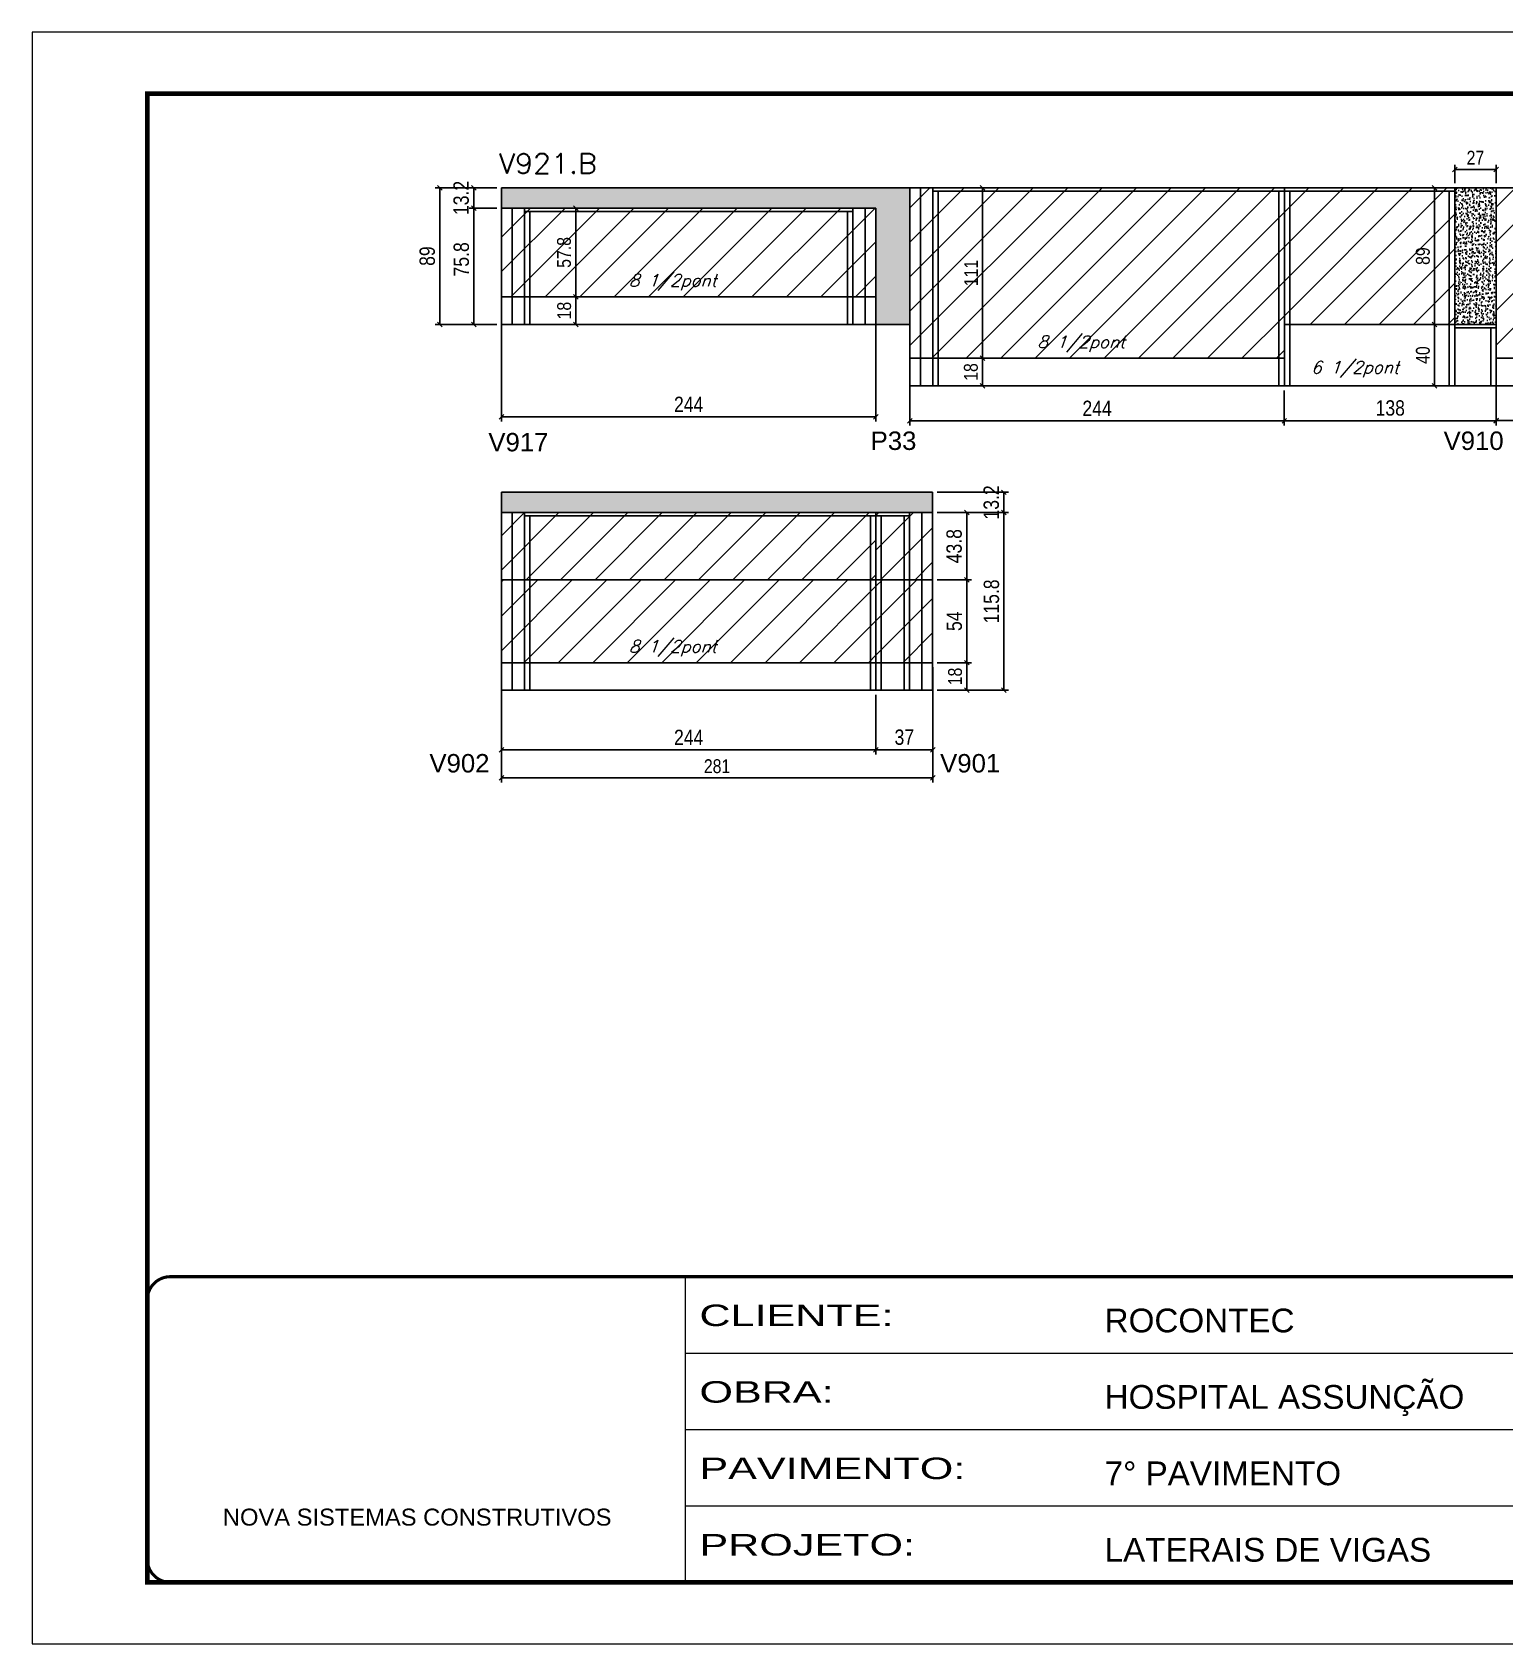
# Model space of a CAD drawing. Extents: x -20960 to -5926, y -2106 to 21915.
# Drawn here: x -10608 to -9649, y 12825 to 13875 of the extents above; entities that cross this region are included whole.
import ezdxf

# ---------------------------------------------------------------- set-up
doc = ezdxf.new("R2010")
doc.units = 0
doc.linetypes.add('CONTINUO', pattern=[0])
doc.linetypes.add('DASHED', pattern=[0.75, 0.5, -0.25])
for name, color, linetype in [('5', 5, 'Continuous'), ('COTA', 241, 'Continuous'), ('Painéis', 200, 'Continuous'), ('Reaproveitamento', 251, 'Continuous'), ('SARR_2.2x7', 40, 'Continuous'), ('SARR_3.5x7', 81, 'Continuous'), ('texto', 7, 'Continuous')]:
    doc.layers.add(name, color=color, linetype=linetype)
for name, color, linetype, lineweight in [('Folhas', 255, 'Continuous', 9), ('SARRAFO DE PRESSAO', 251, 'DASHED', 9), ('Texto Seção', 7, 'Continuous', 15)]:
    doc.layers.add(name, color=color, linetype=linetype, lineweight=lineweight)
doc.styles.add('ARIAL', font='arial.ttf')
doc.styles.add('COTA TECNICA', font='techl___.ttf', dxfattribs={"height": 10})
doc.styles.add('COTA TECNICA-50', font='techl___.ttf', dxfattribs={"height": 9})
doc.styles.add('REGUA-120', font='ROMANS.shx', dxfattribs={"height": 15})
doc.styles.add('Romans', font='romans.shx')
doc.styles.get("Standard").update_dxf_attribs({"font": 'arial.ttf'})
doc.styles.add('Tecnologia', font='')
doc.styles.get('Tecnologia').set_extended_font_data('Forgotten Futurist')
doc.dimstyles.new('COTA PAINEL-50', dxfattribs={"dimtxt": 9, "dimasz": 3, "dimexe": 3, "dimexo": 3, "dimgap": 3, "dimtad": 1, "dimdec": 1, "dimzin": 12, "dimdsep": 46, "dimtxsty": 'COTA TECNICA-50', "dimblk1": 'OBLIQUE', "dimblk2": 'OBLIQUE', "dimsah": 1, "dimcen": 0.9, "dimclrd": 4, "dimclre": 4, "dimclrt": 240, "dimadec": 1, "dimazin": 3, "dimtfac": 1, "dimtdec": 1, "dimtmove": 0, "dimatfit": 3, "dimfxl": 1, "dimtolj": 1, "dimtzin": 12, "dimarcsym": 0})
doc.dimstyles.new('PAINEL', dxfattribs={"dimtxt": 10, "dimasz": 3, "dimexe": 3, "dimexo": 3, "dimgap": 3, "dimtad": 1, "dimdec": 1, "dimzin": 12, "dimdsep": 46, "dimtxsty": 'COTA TECNICA', "dimblk1": 'OBLIQUE', "dimblk2": 'OBLIQUE', "dimsah": 1, "dimcen": 0.9, "dimclrd": 4, "dimclre": 4, "dimclrt": 240, "dimadec": 1, "dimazin": 3, "dimtfac": 1, "dimtdec": 1, "dimtmove": 0, "dimatfit": 3, "dimfxl": 1, "dimtolj": 1, "dimtzin": 12, "dimarcsym": 0})

# ---------------------------------------------------------------- blocks, each defined once
blk = doc.blocks.new('9999999999')
at = {"color": 30, "linetype": 'CONTINUO'}
for p, q in [((98564.6, 34230.2), (98564.6, 34429.4)), ((98564.6, 34379.6), (99584, 34379.6)), ((98564.6, 34329.8), (99488, 34329.8)), ((98564.6, 34280), (99488, 34280))]:
    blk.add_line(p, q, dxfattribs=at)
at = {"color": 30, "linetype": 'CONTINUO', "const_width": 2}
blk.add_lwpolyline([(99584, 34230.2), (99584, 34414.4, 0.414214), (99569, 34429.4), (98229, 34429.4, 0.414214), (98214, 34414.4), (98214, 34245.2, 0.414214), (98229, 34230.2), (99584, 34230.2)], format="xyb", dxfattribs=at)
at = {"layer": 'Folhas'}
blk.add_lwpolyline([(98139, 34190.2), (99624, 34190.2), (99624, 35240.2), (98139, 35240.2)], close=True, dxfattribs=at)
at = {"layer": 'Folhas', "color": 30, "const_width": 3}
blk.add_lwpolyline([(98214, 34230.2), (99584, 34230.2), (99584, 35200.2), (98214, 35200.2)], close=True, dxfattribs=at)
at = {"color": 7, "linetype": 'Continuous', "ltscale": 5, "style": 'ARIAL'}
for s, height, p in [('ROCONTEC', 15.48, (98837.7, 34393.1)), ('HOSPITAL ASSUNÇÃO', 15.483, (98837.7, 34343.3)), ('7° PAVIMENTO', 15.483, (98837.7, 34293.5)), ('NOVA SISTEMAS CONSTRUTIVOS', 11.059, (98263.2, 34267.2)), ('LATERAIS DE VIGAS', 15.483, (98837.7, 34243.7))]:
    blk.add_text(s, height=height, dxfattribs=at).set_placement(p)
at = {"layer": 'Folhas', "color": 7, "style": 'Tecnologia', "width": 1.5}
for s, p in [('CLIENTE:', (98573.7, 34397.2)), ('OBRA:', (98573.7, 34347.3)), ('PAVIMENTO:', (98573.7, 34297.5)), ('PROJETO:', (98573.7, 34247.7))]:
    blk.add_text(s, height=14, dxfattribs=at).set_placement(p)
blk = doc.blocks.new('_Oblique')
at = {"color": 0, "linetype": 'ByBlock', "lineweight": -2}
blk.add_line((-0.5, -0.5), (0.5, 0.5), dxfattribs=at)
blk = doc.blocks.new('*D860')
at = {"layer": 'COTA', "color": 4, "lineweight": -2, "ltscale": 25, "transparency": 16777216}
for p, q in [((-10302.8, 13700), (-10302.8, 13621.8)), ((-10058.8, 13700), (-10058.8, 13621.8)), ((-10058.8, 13624.8), (-10302.8, 13624.8))]:
    blk.add_line(p, q, dxfattribs=at)
at = {"layer": 'Defpoints', "color": 0, "ltscale": 25, "transparency": 16777216}
for p in [(-10302.8, 13703), (-10058.8, 13703), (-10302.8, 13624.8)]:
    blk.add_point(p, dxfattribs=at)
at = {"layer": 'COTA', "color": 4, "lineweight": -2, "ltscale": 25, "transparency": 16777216, "xscale": 3, "yscale": 3, "zscale": 3, "rotation": 180}
blk.add_blockref('_Oblique', (-10302.8, 13624.8), dxfattribs=at)
at = {"layer": 'COTA', "color": 4, "lineweight": -2, "ltscale": 25, "transparency": 16777216, "xscale": 3, "yscale": 3, "zscale": 3}
blk.add_blockref('_Oblique', (-10058.8, 13624.8), dxfattribs=at)
at = {"layer": 'COTA', "color": 240, "ltscale": 25, "transparency": 16777216, "insert": (-10180.8, 13632.9), "char_height": 10, "attachment_point": 5, "style": 'COTA TECNICA'}
blk.add_mtext('\\A1;244', dxfattribs=at)
blk = doc.blocks.new('*D865')
at = {"layer": 'COTA', "color": 4, "lineweight": -2, "ltscale": 25, "transparency": 16777216}
for p, q in [((-10305.8, 13774), (-10346, 13774)), ((-10343, 13685), (-10343, 13774)), ((-10305.8, 13685), (-10346, 13685))]:
    blk.add_line(p, q, dxfattribs=at)
at = {"layer": 'Defpoints', "color": 0, "ltscale": 25, "transparency": 16777216}
for p in [(-10343, 13774), (-10302.8, 13774), (-10302.8, 13685)]:
    blk.add_point(p, dxfattribs=at)
at = {"layer": 'COTA', "color": 4, "lineweight": -2, "ltscale": 25, "transparency": 16777216, "xscale": 3, "yscale": 3, "zscale": 3}
for p, rotation in [((-10343, 13774), 90), ((-10343, 13685), 270)]:
    blk.add_blockref('_Oblique', p, dxfattribs=dict(at, rotation=rotation))
at = {"layer": 'COTA', "color": 240, "ltscale": 25, "transparency": 16777216, "insert": (-10351.1, 13729.5), "char_height": 10, "attachment_point": 5, "rotation": 90, "style": 'COTA TECNICA'}
blk.add_mtext('\\A1;89', dxfattribs=at)
blk = doc.blocks.new('*D846')
at = {"layer": 'COTA', "color": 4, "lineweight": -2, "ltscale": 25, "transparency": 16777216}
for p, q in [((-10305.8, 13760.8), (-10323.8, 13760.8)), ((-10320.8, 13685), (-10320.8, 13760.8)), ((-10305.8, 13685), (-10323.8, 13685))]:
    blk.add_line(p, q, dxfattribs=at)
at = {"layer": 'Defpoints', "color": 0, "ltscale": 25, "transparency": 16777216}
for p in [(-10320.8, 13760.8), (-10302.8, 13760.8), (-10302.8, 13685)]:
    blk.add_point(p, dxfattribs=at)
at = {"layer": 'COTA', "color": 4, "lineweight": -2, "ltscale": 25, "transparency": 16777216, "xscale": 3, "yscale": 3, "zscale": 3}
for p, rotation in [((-10320.8, 13760.8), 90), ((-10320.8, 13685), 270)]:
    blk.add_blockref('_Oblique', p, dxfattribs=dict(at, rotation=rotation))
at = {"layer": 'COTA', "color": 240, "ltscale": 25, "transparency": 16777216, "insert": (-10328.9, 13727.4), "char_height": 10, "attachment_point": 5, "rotation": 90, "style": 'COTA TECNICA'}
blk.add_mtext('\\A1;75.8', dxfattribs=at)
blk = doc.blocks.new('*D847')
at = {"layer": 'COTA', "color": 4, "lineweight": -2, "ltscale": 25, "transparency": 16777216}
for p, q in [((-10305.8, 13774), (-10323.8, 13774)), ((-10320.8, 13760.8), (-10320.8, 13774)), ((-10305.8, 13760.8), (-10323.8, 13760.8))]:
    blk.add_line(p, q, dxfattribs=at)
at = {"layer": 'Defpoints', "color": 0, "ltscale": 25, "transparency": 16777216}
for p in [(-10320.8, 13774), (-10302.8, 13774), (-10302.8, 13760.8)]:
    blk.add_point(p, dxfattribs=at)
at = {"layer": 'COTA', "color": 4, "lineweight": -2, "ltscale": 25, "transparency": 16777216, "xscale": 3, "yscale": 3, "zscale": 3}
for p, rotation in [((-10320.8, 13774), 90), ((-10320.8, 13760.8), 270)]:
    blk.add_blockref('_Oblique', p, dxfattribs=dict(at, rotation=rotation))
at = {"layer": 'COTA', "color": 240, "ltscale": 25, "transparency": 16777216, "insert": (-10329, 13767.4), "char_height": 10, "attachment_point": 5, "rotation": 90, "style": 'COTA TECNICA'}
blk.add_mtext('\\A1;13.2', dxfattribs=at)
blk = doc.blocks.new('*D866')
at = {"layer": 'COTA', "color": 4, "lineweight": -2, "ltscale": 25, "transparency": 16777216}
for p, q in [((-10036.7, 13660), (-10036.7, 13619.2)), ((-9792.7, 13642), (-9792.7, 13619.2)), ((-10036.7, 13622.2), (-9792.7, 13622.2))]:
    blk.add_line(p, q, dxfattribs=at)
at = {"layer": 'Defpoints', "color": 0, "ltscale": 25, "transparency": 16777216}
for p in [(-10036.7, 13663), (-9792.7, 13645), (-9792.7, 13622.2)]:
    blk.add_point(p, dxfattribs=at)
at = {"layer": 'COTA', "color": 4, "lineweight": -2, "ltscale": 25, "transparency": 16777216, "xscale": 3, "yscale": 3, "zscale": 3, "rotation": 180}
blk.add_blockref('_Oblique', (-10036.7, 13622.2), dxfattribs=at)
at = {"layer": 'COTA', "color": 4, "lineweight": -2, "ltscale": 25, "transparency": 16777216, "xscale": 3, "yscale": 3, "zscale": 3}
blk.add_blockref('_Oblique', (-9792.7, 13622.2), dxfattribs=at)
at = {"layer": 'COTA', "color": 240, "ltscale": 25, "transparency": 16777216, "insert": (-9914.7, 13630.3), "char_height": 10, "attachment_point": 5, "style": 'COTA TECNICA'}
blk.add_mtext('\\A1;244', dxfattribs=at)
blk = doc.blocks.new('*D867')
at = {"layer": 'COTA', "color": 4, "lineweight": -2, "ltscale": 25, "transparency": 16777216}
for p, q in [((-9792.7, 13642), (-9792.7, 13619.2)), ((-9654.7, 13642), (-9654.7, 13619.2)), ((-9792.7, 13622.2), (-9654.7, 13622.2))]:
    blk.add_line(p, q, dxfattribs=at)
at = {"layer": 'Defpoints', "color": 0, "ltscale": 25, "transparency": 16777216}
for p in [(-9792.7, 13645), (-9654.7, 13645), (-9654.7, 13622.2)]:
    blk.add_point(p, dxfattribs=at)
at = {"layer": 'COTA', "color": 4, "lineweight": -2, "ltscale": 25, "transparency": 16777216, "xscale": 3, "yscale": 3, "zscale": 3, "rotation": 180}
blk.add_blockref('_Oblique', (-9792.7, 13622.2), dxfattribs=at)
at = {"layer": 'COTA', "color": 4, "lineweight": -2, "ltscale": 25, "transparency": 16777216, "xscale": 3, "yscale": 3, "zscale": 3}
blk.add_blockref('_Oblique', (-9654.7, 13622.2), dxfattribs=at)
at = {"layer": 'COTA', "color": 240, "ltscale": 25, "transparency": 16777216, "insert": (-9723.7, 13630.5), "char_height": 10, "attachment_point": 5, "style": 'COTA TECNICA'}
blk.add_mtext('\\A1;138', dxfattribs=at)
blk = doc.blocks.new('*D868')
at = {"layer": 'COTA', "color": 4, "lineweight": -2, "ltscale": 25, "transparency": 16777216}
for p, q in [((-9654.7, 13660), (-9654.7, 13619.3)), ((-9410.7, 13660), (-9410.7, 13619.3)), ((-9654.7, 13622.3), (-9410.7, 13622.3))]:
    blk.add_line(p, q, dxfattribs=at)
at = {"layer": 'Defpoints', "color": 0, "ltscale": 25, "transparency": 16777216}
for p in [(-9654.7, 13663), (-9410.7, 13663), (-9410.7, 13622.3)]:
    blk.add_point(p, dxfattribs=at)
at = {"layer": 'COTA', "color": 4, "lineweight": -2, "ltscale": 25, "transparency": 16777216, "xscale": 3, "yscale": 3, "zscale": 3, "rotation": 180}
blk.add_blockref('_Oblique', (-9654.7, 13622.3), dxfattribs=at)
at = {"layer": 'COTA', "color": 4, "lineweight": -2, "ltscale": 25, "transparency": 16777216, "xscale": 3, "yscale": 3, "zscale": 3}
blk.add_blockref('_Oblique', (-9410.7, 13622.3), dxfattribs=at)
at = {"layer": 'COTA', "color": 240, "ltscale": 25, "transparency": 16777216, "insert": (-9532.7, 13630.3), "char_height": 10, "attachment_point": 5, "style": 'COTA TECNICA'}
blk.add_mtext('\\A1;244', dxfattribs=at)
blk = doc.blocks.new('*D870')
at = {"layer": 'COTA', "color": 4, "lineweight": -2, "ltscale": 25, "transparency": 16777216}
for p, q in [((-10302.8, 13443.6), (-10302.8, 13404.8)), ((-10058.8, 13443.6), (-10058.8, 13404.8)), ((-10302.8, 13407.8), (-10058.8, 13407.8))]:
    blk.add_line(p, q, dxfattribs=at)
at = {"layer": 'Defpoints', "color": 0, "ltscale": 25, "transparency": 16777216}
for p in [(-10302.8, 13446.6), (-10058.8, 13446.6), (-10058.8, 13407.8)]:
    blk.add_point(p, dxfattribs=at)
at = {"layer": 'COTA', "color": 4, "lineweight": -2, "ltscale": 25, "transparency": 16777216, "xscale": 3, "yscale": 3, "zscale": 3, "rotation": 180}
blk.add_blockref('_Oblique', (-10302.8, 13407.8), dxfattribs=at)
at = {"layer": 'COTA', "color": 4, "lineweight": -2, "ltscale": 25, "transparency": 16777216, "xscale": 3, "yscale": 3, "zscale": 3}
blk.add_blockref('_Oblique', (-10058.8, 13407.8), dxfattribs=at)
at = {"layer": 'COTA', "color": 240, "ltscale": 25, "transparency": 16777216, "insert": (-10180.8, 13415.9), "char_height": 10, "attachment_point": 5, "style": 'COTA TECNICA'}
blk.add_mtext('\\A1;244', dxfattribs=at)
blk = doc.blocks.new('*D871')
at = {"layer": 'COTA', "color": 4, "lineweight": -2, "ltscale": 25, "transparency": 16777216}
for p, q in [((-10058.8, 13443.6), (-10058.8, 13404.8)), ((-10021.8, 13443.6), (-10021.8, 13404.8)), ((-10058.8, 13407.8), (-10021.8, 13407.8))]:
    blk.add_line(p, q, dxfattribs=at)
at = {"layer": 'Defpoints', "color": 0, "ltscale": 25, "transparency": 16777216}
for p in [(-10058.8, 13446.6), (-10021.8, 13446.6), (-10021.8, 13407.8)]:
    blk.add_point(p, dxfattribs=at)
at = {"layer": 'COTA', "color": 4, "lineweight": -2, "ltscale": 25, "transparency": 16777216, "xscale": 3, "yscale": 3, "zscale": 3, "rotation": 180}
blk.add_blockref('_Oblique', (-10058.8, 13407.8), dxfattribs=at)
at = {"layer": 'COTA', "color": 4, "lineweight": -2, "ltscale": 25, "transparency": 16777216, "xscale": 3, "yscale": 3, "zscale": 3}
blk.add_blockref('_Oblique', (-10021.8, 13407.8), dxfattribs=at)
at = {"layer": 'COTA', "color": 240, "ltscale": 25, "transparency": 16777216, "insert": (-10040.3, 13416), "char_height": 10, "attachment_point": 5, "style": 'COTA TECNICA'}
blk.add_mtext('\\A1;37', dxfattribs=at)
blk = doc.blocks.new('*D872')
at = {"layer": 'COTA', "color": 4, "lineweight": -2, "ltscale": 25, "transparency": 16777216}
for p, q in [((-10018.8, 13562.4), (-9972.4, 13562.4)), ((-9975.4, 13446.6), (-9975.4, 13562.4)), ((-10018.8, 13446.6), (-9972.4, 13446.6))]:
    blk.add_line(p, q, dxfattribs=at)
at = {"layer": 'Defpoints', "color": 0, "ltscale": 25, "transparency": 16777216}
for p in [(-10021.8, 13562.4), (-9975.4, 13562.4), (-10021.8, 13446.6)]:
    blk.add_point(p, dxfattribs=at)
at = {"layer": 'COTA', "color": 4, "lineweight": -2, "ltscale": 25, "transparency": 16777216, "xscale": 3, "yscale": 3, "zscale": 3}
for p, rotation in [((-9975.4, 13562.4), 90), ((-9975.4, 13446.6), 270)]:
    blk.add_blockref('_Oblique', p, dxfattribs=dict(at, rotation=rotation))
at = {"layer": 'COTA', "color": 240, "ltscale": 25, "transparency": 16777216, "insert": (-9983.5, 13504.5), "char_height": 10, "attachment_point": 5, "rotation": 90, "style": 'COTA TECNICA'}
blk.add_mtext('\\A1;115.8', dxfattribs=at)
blk = doc.blocks.new('*D873')
at = {"layer": 'COTA', "color": 4, "lineweight": -2, "ltscale": 25, "transparency": 16777216}
for p, q in [((-10018.8, 13575.6), (-9972.4, 13575.6)), ((-9975.4, 13562.4), (-9975.4, 13575.6)), ((-10018.8, 13562.4), (-9972.4, 13562.4))]:
    blk.add_line(p, q, dxfattribs=at)
at = {"layer": 'Defpoints', "color": 0, "ltscale": 25, "transparency": 16777216}
for p in [(-10021.8, 13575.6), (-9975.4, 13575.6), (-10021.8, 13562.4)]:
    blk.add_point(p, dxfattribs=at)
at = {"layer": 'COTA', "color": 4, "lineweight": -2, "ltscale": 25, "transparency": 16777216, "xscale": 3, "yscale": 3, "zscale": 3}
for p, rotation in [((-9975.4, 13575.6), 90), ((-9975.4, 13562.4), 270)]:
    blk.add_blockref('_Oblique', p, dxfattribs=dict(at, rotation=rotation))
at = {"layer": 'COTA', "color": 240, "ltscale": 25, "transparency": 16777216, "insert": (-9983.6, 13569), "char_height": 10, "attachment_point": 5, "rotation": 90, "style": 'COTA TECNICA'}
blk.add_mtext('\\A1;13.2', dxfattribs=at)
blk = doc.blocks.new('*D874')
at = {"layer": 'COTA', "color": 4, "lineweight": -2, "ltscale": 25, "transparency": 16777216}
for p, q in [((-10018.8, 13518.6), (-9996.6, 13518.6)), ((-9999.6, 13464.6), (-9999.6, 13518.6)), ((-10018.8, 13464.6), (-9996.6, 13464.6))]:
    blk.add_line(p, q, dxfattribs=at)
at = {"layer": 'Defpoints', "color": 0, "ltscale": 25, "transparency": 16777216}
for p in [(-10021.8, 13518.6), (-9999.6, 13518.6), (-10021.8, 13464.6)]:
    blk.add_point(p, dxfattribs=at)
at = {"layer": 'COTA', "color": 4, "lineweight": -2, "ltscale": 25, "transparency": 16777216, "xscale": 3, "yscale": 3, "zscale": 3}
for p, rotation in [((-9999.6, 13518.6), 90), ((-9999.6, 13464.6), 270)]:
    blk.add_blockref('_Oblique', p, dxfattribs=dict(at, rotation=rotation))
at = {"layer": 'COTA', "color": 240, "ltscale": 25, "transparency": 16777216, "insert": (-10007.7, 13491.6), "char_height": 10, "attachment_point": 5, "rotation": 90, "style": 'COTA TECNICA'}
blk.add_mtext('\\A1;54', dxfattribs=at)
blk = doc.blocks.new('*D875')
at = {"layer": 'COTA', "color": 4, "lineweight": -2, "ltscale": 25, "transparency": 16777216}
for p, q in [((-10018.8, 13562.4), (-9996.6, 13562.4)), ((-9999.6, 13518.6), (-9999.6, 13562.4)), ((-10018.8, 13518.6), (-9996.6, 13518.6))]:
    blk.add_line(p, q, dxfattribs=at)
at = {"layer": 'Defpoints', "color": 0, "ltscale": 25, "transparency": 16777216}
for p in [(-10021.8, 13562.4), (-9999.6, 13562.4), (-10021.8, 13518.6)]:
    blk.add_point(p, dxfattribs=at)
at = {"layer": 'COTA', "color": 4, "lineweight": -2, "ltscale": 25, "transparency": 16777216, "xscale": 3, "yscale": 3, "zscale": 3}
for p, rotation in [((-9999.6, 13562.4), 90), ((-9999.6, 13518.6), 270)]:
    blk.add_blockref('_Oblique', p, dxfattribs=dict(at, rotation=rotation))
at = {"layer": 'COTA', "color": 240, "ltscale": 25, "transparency": 16777216, "insert": (-10007.8, 13540.5), "char_height": 10, "attachment_point": 5, "rotation": 90, "style": 'COTA TECNICA'}
blk.add_mtext('\\A1;43.8', dxfattribs=at)
blk = doc.blocks.new('*D863')
at = {"layer": 'COTA', "color": 4, "lineweight": -2, "transparency": 16777216}
for p, q in [((-10302.8, 13461.6), (-10302.8, 13386.5)), ((-10021.8, 13461.6), (-10021.8, 13386.5)), ((-10021.8, 13389.5), (-10302.8, 13389.5))]:
    blk.add_line(p, q, dxfattribs=at)
at = {"layer": 'Defpoints', "color": 0, "transparency": 16777216}
for p in [(-10302.8, 13464.6), (-10021.8, 13464.6), (-10302.8, 13389.5)]:
    blk.add_point(p, dxfattribs=at)
at = {"layer": 'COTA', "color": 4, "lineweight": -2, "transparency": 16777216, "xscale": 3, "yscale": 3, "zscale": 3, "rotation": 180}
blk.add_blockref('_Oblique', (-10302.8, 13389.5), dxfattribs=at)
at = {"layer": 'COTA', "color": 4, "lineweight": -2, "transparency": 16777216, "xscale": 3, "yscale": 3, "zscale": 3}
blk.add_blockref('_Oblique', (-10021.8, 13389.5), dxfattribs=at)
at = {"layer": 'COTA', "color": 240, "transparency": 16777216, "insert": (-10162.3, 13397.1), "char_height": 9, "attachment_point": 5, "style": 'COTA TECNICA-50'}
blk.add_mtext('\\A1;281', dxfattribs=at)
blk = doc.blocks.new('*D864')
at = {"layer": 'COTA', "color": 4, "lineweight": -2, "transparency": 16777216}
for p, q in [((-10281.3, 13703), (-10251.3, 13703)), ((-10254.3, 13685), (-10254.3, 13703)), ((-10281.3, 13685), (-10251.3, 13685))]:
    blk.add_line(p, q, dxfattribs=at)
at = {"layer": 'Defpoints', "color": 0, "transparency": 16777216}
for p in [(-10284.3, 13703), (-10254.3, 13703), (-10284.3, 13685)]:
    blk.add_point(p, dxfattribs=at)
at = {"layer": 'COTA', "color": 4, "lineweight": -2, "transparency": 16777216, "xscale": 3, "yscale": 3, "zscale": 3}
for p, rotation in [((-10254.3, 13703), 90), ((-10254.3, 13685), 270)]:
    blk.add_blockref('_Oblique', p, dxfattribs=dict(at, rotation=rotation))
at = {"layer": 'COTA', "color": 240, "transparency": 16777216, "insert": (-10261.9, 13694), "char_height": 9, "attachment_point": 5, "rotation": 90, "style": 'COTA TECNICA-50'}
blk.add_mtext('\\A1;18', dxfattribs=at)
blk = doc.blocks.new('*D882')
at = {"layer": 'COTA', "color": 4, "lineweight": -2, "transparency": 16777216}
for p, q in [((-10018.8, 13464.6), (-9996.6, 13464.6)), ((-9999.6, 13446.6), (-9999.6, 13464.6)), ((-10018.8, 13446.6), (-9996.6, 13446.6))]:
    blk.add_line(p, q, dxfattribs=at)
at = {"layer": 'Defpoints', "color": 0, "transparency": 16777216}
for p in [(-10021.8, 13464.6), (-9999.6, 13464.6), (-10021.8, 13446.6)]:
    blk.add_point(p, dxfattribs=at)
at = {"layer": 'COTA', "color": 4, "lineweight": -2, "transparency": 16777216, "xscale": 3, "yscale": 3, "zscale": 3}
for p, rotation in [((-9999.6, 13464.6), 90), ((-9999.6, 13446.6), 270)]:
    blk.add_blockref('_Oblique', p, dxfattribs=dict(at, rotation=rotation))
at = {"layer": 'COTA', "color": 240, "transparency": 16777216, "insert": (-10007.2, 13455.6), "char_height": 9, "attachment_point": 5, "rotation": 90, "style": 'COTA TECNICA-50'}
blk.add_mtext('\\A1;18', dxfattribs=at)
blk = doc.blocks.new('*D883')
at = {"layer": 'COTA', "color": 4, "lineweight": -2, "transparency": 16777216}
for p, q in [((-10266.3, 13760.8), (-10251.3, 13760.8)), ((-10254.3, 13703), (-10254.3, 13760.8)), ((-10263.3, 13703), (-10251.3, 13703))]:
    blk.add_line(p, q, dxfattribs=at)
at = {"layer": 'Defpoints', "color": 0, "transparency": 16777216}
for p in [(-10269.3, 13760.8), (-10254.3, 13760.8), (-10266.3, 13703)]:
    blk.add_point(p, dxfattribs=at)
at = {"layer": 'COTA', "color": 4, "lineweight": -2, "transparency": 16777216, "xscale": 3, "yscale": 3, "zscale": 3}
for p, rotation in [((-10254.3, 13760.8), 90), ((-10254.3, 13703), 270)]:
    blk.add_blockref('_Oblique', p, dxfattribs=dict(at, rotation=rotation))
at = {"layer": 'COTA', "color": 240, "transparency": 16777216, "insert": (-10262, 13731.9), "char_height": 9, "attachment_point": 5, "rotation": 90, "style": 'COTA TECNICA-50'}
blk.add_mtext('\\A1;57.8', dxfattribs=at)
blk = doc.blocks.new('*D884')
at = {"layer": 'COTA', "color": 4, "lineweight": -2, "transparency": 16777216}
blk.add_line((-9989.3, 13645), (-9989.3, 13663), dxfattribs=at)
at = {"layer": 'Defpoints', "color": 0, "transparency": 16777216}
for p in [(-9989.3, 13663), (-9989.3, 13663), (-9989.3, 13645)]:
    blk.add_point(p, dxfattribs=at)
at = {"layer": 'COTA', "color": 4, "lineweight": -2, "transparency": 16777216, "xscale": 3, "yscale": 3, "zscale": 3}
for p, rotation in [((-9989.3, 13663), 90), ((-9989.3, 13645), 270)]:
    blk.add_blockref('_Oblique', p, dxfattribs=dict(at, rotation=rotation))
at = {"layer": 'COTA', "color": 240, "transparency": 16777216, "insert": (-9996.9, 13654), "char_height": 9, "attachment_point": 5, "rotation": 90, "style": 'COTA TECNICA-50'}
blk.add_mtext('\\A1;18', dxfattribs=at)
blk = doc.blocks.new('*D885')
at = {"layer": 'COTA', "color": 4, "lineweight": -2, "transparency": 16777216}
blk.add_line((-9989.3, 13663), (-9989.3, 13774), dxfattribs=at)
at = {"layer": 'Defpoints', "color": 0, "transparency": 16777216}
for p in [(-9989.3, 13774), (-9989.3, 13774), (-9989.3, 13663)]:
    blk.add_point(p, dxfattribs=at)
at = {"layer": 'COTA', "color": 4, "lineweight": -2, "transparency": 16777216, "xscale": 3, "yscale": 3, "zscale": 3}
for p, rotation in [((-9989.3, 13774), 90), ((-9989.3, 13663), 270)]:
    blk.add_blockref('_Oblique', p, dxfattribs=dict(at, rotation=rotation))
at = {"layer": 'COTA', "color": 240, "transparency": 16777216, "insert": (-9996.8, 13718.5), "char_height": 9, "attachment_point": 5, "rotation": 90, "style": 'COTA TECNICA-50'}
blk.add_mtext('\\A1;111', dxfattribs=at)
blk = doc.blocks.new('*D886')
at = {"layer": 'COTA', "color": 4, "lineweight": -2, "transparency": 16777216}
for p, q in [((-9681.7, 13777), (-9681.7, 13789)), ((-9654.7, 13777), (-9654.7, 13789)), ((-9654.7, 13786), (-9681.7, 13786))]:
    blk.add_line(p, q, dxfattribs=at)
at = {"layer": 'Defpoints', "color": 0, "transparency": 16777216}
for p in [(-9681.7, 13786), (-9681.7, 13774), (-9654.7, 13774)]:
    blk.add_point(p, dxfattribs=at)
at = {"layer": 'COTA', "color": 4, "lineweight": -2, "transparency": 16777216, "xscale": 3, "yscale": 3, "zscale": 3, "rotation": 180}
blk.add_blockref('_Oblique', (-9681.7, 13786), dxfattribs=at)
at = {"layer": 'COTA', "color": 4, "lineweight": -2, "transparency": 16777216, "xscale": 3, "yscale": 3, "zscale": 3}
blk.add_blockref('_Oblique', (-9654.7, 13786), dxfattribs=at)
at = {"layer": 'COTA', "color": 240, "transparency": 16777216, "insert": (-9668.2, 13793.6), "char_height": 9, "attachment_point": 5, "style": 'COTA TECNICA-50'}
blk.add_mtext('\\A1;27', dxfattribs=at)
blk = doc.blocks.new('*D887')
at = {"layer": 'COTA', "color": 4, "lineweight": -2, "transparency": 16777216}
for p, q in [((-9684.7, 13774), (-9697.8, 13774)), ((-9694.8, 13774), (-9694.8, 13685)), ((-9684.7, 13685), (-9697.8, 13685))]:
    blk.add_line(p, q, dxfattribs=at)
at = {"layer": 'Defpoints', "color": 0, "transparency": 16777216}
for p in [(-9681.7, 13774), (-9694.8, 13685), (-9681.7, 13685)]:
    blk.add_point(p, dxfattribs=at)
at = {"layer": 'COTA', "color": 4, "lineweight": -2, "transparency": 16777216, "xscale": 3, "yscale": 3, "zscale": 3}
for p, rotation in [((-9694.8, 13774), 90), ((-9694.8, 13685), 270)]:
    blk.add_blockref('_Oblique', p, dxfattribs=dict(at, rotation=rotation))
at = {"layer": 'COTA', "color": 240, "transparency": 16777216, "insert": (-9702.4, 13729.5), "char_height": 9, "attachment_point": 5, "rotation": 90, "style": 'COTA TECNICA-50'}
blk.add_mtext('\\A1;89', dxfattribs=at)
blk = doc.blocks.new('*D888')
at = {"layer": 'COTA', "color": 4, "lineweight": -2, "transparency": 16777216}
blk.add_line((-9694.8, 13685), (-9694.8, 13645), dxfattribs=at)
at = {"layer": 'Defpoints', "color": 0, "transparency": 16777216}
for p in [(-9694.8, 13685), (-9694.8, 13645), (-9694.8, 13645)]:
    blk.add_point(p, dxfattribs=at)
at = {"layer": 'COTA', "color": 4, "lineweight": -2, "transparency": 16777216, "xscale": 3, "yscale": 3, "zscale": 3}
for p, rotation in [((-9694.8, 13685), 90), ((-9694.8, 13645), 270)]:
    blk.add_blockref('_Oblique', p, dxfattribs=dict(at, rotation=rotation))
at = {"layer": 'COTA', "color": 240, "transparency": 16777216, "insert": (-9702.4, 13665), "char_height": 9, "attachment_point": 5, "rotation": 90, "style": 'COTA TECNICA-50'}
blk.add_mtext('\\A1;40', dxfattribs=at)

msp = doc.modelspace()

# ---------------------------------------------------------------- hatches: boundary and pattern name
at = {"layer": 'COTA', "linetype": 'ByBlock'}
h = msp.add_hatch(dxfattribs=at)
h.set_pattern_fill('AR-CONC', color=256, scale=0.03)
h.set_pattern_definition([(50, (-149218.106, -13699.5747), (5.46554007, -0.47817257), [0.5715, -6.2865]), (355, (-149218.106, -13699.5747), (-1.05730264, 5.73170536), [0.4572, -5.02921753]), (100.4514447, (-149217.6506, -13699.6145), (4.40823741, 5.25353256), [0.48570026, -5.34270734]), (46.1842, (-149218.106, -13698.051), (8.13237123, -1.26126984), [0.85725, -9.42975]), (96.6355576, (-149217.428, -13698.156), (7.122124, 7.42278374), [0.7285507, -8.01406824]), (351.184151, (-149218.106, -13698.051), (7.122124, 7.42278374), [0.685799, -7.54379196]), (21, (-149217.344, -13698.4317), (4.54843174, -3.06795595), [0.5715, -6.2865]), (326, (-149217.344, -13698.4317), (1.85406085, 5.52563898), [0.4572, -5.0292]), (71.451445, (-149216.965, -13698.6873), (6.40249258, 2.45768307), [0.48570026, -5.34269813]), (37.5, (-149218.106, -13699.5747), (0.092658098, 2.536651166), [0, -4.96824, 0, -5.1054, 0, -5.04825]), (7.5, (-149218.106, -13699.5747), (2.004589875, 3.005417245), [0, -2.91084, 0, -4.85394, 0, -1.92405]), (327.5, (-149219.8053, -13699.5747), (4.067717855, -0.17186232), [0, -1.905, 0, -5.9436, 0, -7.8867]), (317.5, (-149220.5673, -13699.5747), (4.44387544, 0.76279473), [0, -2.4765, 0, -3.94716, 0, -5.6007])])
h.paths.add_polyline_path([(-10036.68, 13774.03), (-10302.82, 13774.03), (-10302.82, 13760.83), (-10058.84, 13760.83), (-10058.84, 13685.03), (-10036.68, 13685.03)])
h = msp.add_hatch(dxfattribs=at)
h.set_pattern_fill('AR-CONC', color=256, scale=0.03)
h.paths.add_polyline_path([(-9681.7, 13685.03), (-9654.7, 13685.03), (-9654.7, 13774.03), (-9681.7, 13774.03)])
h = msp.add_hatch(dxfattribs=at)
h.set_pattern_fill('AR-CONC', color=256, scale=0.03)
h.set_pattern_definition([(50, (-151683.3987, -18026.8006), (5.46554007, -0.47817257), [0.5715, -6.2865]), (355, (-151683.3987, -18026.8006), (-1.05730264, 5.73170536), [0.4572, -5.02921753]), (100.4514447, (-151682.943, -18026.8405), (4.40823741, 5.25353256), [0.48570026, -5.34270734]), (46.1842, (-151683.399, -18025.2766), (8.13237123, -1.26126984), [0.85725, -9.42975]), (96.6355576, (-151682.721, -18025.382), (7.122124, 7.42278374), [0.7285507, -8.01406824]), (351.184151, (-151683.399, -18025.277), (7.122124, 7.42278374), [0.685799, -7.54379196]), (21, (-151682.6367, -18025.6576), (4.54843174, -3.06795595), [0.5715, -6.2865]), (326, (-151682.6367, -18025.6576), (1.85406085, 5.52563898), [0.4572, -5.0292]), (71.451445, (-151682.2576, -18025.9133), (6.40249258, 2.45768307), [0.48570026, -5.34269813]), (37.5, (-151683.3987, -18026.8006), (0.092658098, 2.536651166), [0, -4.96824, 0, -5.1054, 0, -5.04825]), (7.5, (-151683.3987, -18026.8006), (2.004589875, 3.005417245), [0, -2.91084, 0, -4.85394, 0, -1.92405]), (327.5, (-151685.098, -18026.8006), (4.067717855, -0.17186232), [0, -1.905, 0, -5.9436, 0, -7.8867]), (317.5, (-151685.86, -18026.8006), (4.44387544, 0.76279473), [0, -2.4765, 0, -3.94716, 0, -5.6007])])
h.paths.add_polyline_path([(-10302.82, 13575.59), (-10302.82, 13562.39), (-10021.84, 13562.39), (-10021.84, 13575.59)])
at = {"layer": 'Reaproveitamento', "transparency": 33554684}
h = msp.add_hatch(dxfattribs=at)
h.set_pattern_fill('ANSI31', color=256, scale=5)
h.paths.add_polyline_path([(-9792.68, 13663.03), (-9792.68, 13774.03), (-10036.68, 13774.03), (-10036.68, 13663.03)])
h = msp.add_hatch(dxfattribs=at)
h.set_pattern_fill('ANSI31', color=256, scale=5)
h.paths.add_polyline_path([(-9681.7, 13685.03), (-9681.7, 13774.03), (-9792.68, 13774.03), (-9792.68, 13685.03)])
h = msp.add_hatch(dxfattribs=at)
h.set_pattern_fill('ANSI31', color=256, scale=5)
h.paths.add_polyline_path([(-9410.7, 13663.03), (-9410.7, 13774.03), (-9654.7, 13774.03), (-9654.7, 13663.03)])
h = msp.add_hatch(dxfattribs=at)
h.set_pattern_fill('ANSI31', color=256, scale=5)
h.paths.add_polyline_path([(-10058.84, 13703.03), (-10058.84, 13760.83), (-10302.82, 13760.83), (-10302.82, 13703.03)])
at = {"layer": 'Reaproveitamento'}
h = msp.add_hatch(dxfattribs=at)
h.set_pattern_fill('ANSI31', color=256, scale=5)
h.set_pattern_definition([(45, (-1530.62, -3274.19), (-11.22532, 11.22532), [])])
h.paths.add_polyline_path([(-10058.82, 13518.59), (-10058.82, 13562.39), (-10302.82, 13562.39), (-10302.82, 13518.59)])
h = msp.add_hatch(dxfattribs=at)
h.set_pattern_fill('ANSI31', color=256, scale=5)
h.set_pattern_definition([(45, (-1546.62, -3274.19), (-11.22532, 11.22532), [])])
h.paths.add_polyline_path([(-10058.82, 13562.39), (-10058.82, 13518.59), (-10021.84, 13518.59), (-10021.84, 13562.39)])
at = {"layer": 'Reaproveitamento', "transparency": 33554684}
h = msp.add_hatch(dxfattribs=at)
h.set_pattern_fill('ANSI31', color=256, scale=5)
h.paths.add_polyline_path([(-10302.82, 13518.59), (-10302.82, 13464.59), (-10058.82, 13464.59), (-10058.82, 13518.59)])
h = msp.add_hatch(dxfattribs=at)
h.set_pattern_fill('ANSI31', color=256, scale=5)
h.paths.add_polyline_path([(-10021.84, 13518.59), (-10058.82, 13518.59), (-10058.82, 13464.59), (-10021.84, 13464.59)])

# ---------------------------------------------------------------- linework, layer by layer
at = {"layer": 'COTA', "linetype": 'ByBlock'}
for p, q in [((-10302.82, 13774.03), (-10036.68, 13774.03)), ((-10302.82, 13760.83), (-10302.82, 13774.03)), ((-9681.7, 13774.03), (-9654.7, 13774.03)), ((-10058.84, 13703.03), (-10058.84, 13685.03)), ((-10058.84, 13685.03), (-10036.68, 13685.03)), ((-10302.82, 13575.59), (-10021.84, 13575.59)), ((-10302.82, 13562.39), (-10302.82, 13575.59)), ((-10021.84, 13562.39), (-10021.84, 13575.59))]:
    msp.add_line(p, q, dxfattribs=at)
at = {"layer": 'Painéis'}
for p, q in [((-10036.68, 13774.03), (-9681.7, 13774.03)), ((-9654.7, 13774.03), (-9362.73, 13774.03)), ((-10302.82, 13760.83), (-10058.84, 13760.83)), ((-10302.82, 13703.03), (-10058.84, 13703.03)), ((-10302.82, 13703.03), (-10058.84, 13703.03)), ((-10302.82, 13685.03), (-10058.84, 13685.03)), ((-9792.68, 13685.03), (-9654.7, 13685.03)), ((-10036.68, 13663.03), (-9792.68, 13663.03)), ((-9654.7, 13663.03), (-9410.7, 13663.03)), ((-10036.68, 13645.03), (-9654.7, 13645.03)), ((-9654.7, 13645.03), (-9335.73, 13645.03)), ((-10302.82, 13562.39), (-10021.84, 13562.39)), ((-10302.82, 13518.59), (-10021.84, 13518.59)), ((-10302.82, 13464.59), (-10021.84, 13464.59)), ((-10302.82, 13446.59), (-10021.84, 13446.59))]:
    msp.add_line(p, q, dxfattribs=at)
at = {"layer": 'Painéis', "ltscale": 25}
for p, q in [((-10036.68, 13645.03), (-10036.68, 13774.03)), ((-9792.68, 13645.03), (-9792.68, 13774.03)), ((-9681.7, 13685.03), (-9681.7, 13774.03)), ((-9654.7, 13645.03), (-9654.7, 13774.03)), ((-10302.82, 13685.03), (-10302.82, 13760.83)), ((-10058.84, 13685.03), (-10058.84, 13760.83)), ((-10302.82, 13446.59), (-10302.82, 13562.39)), ((-10058.82, 13446.59), (-10058.82, 13562.39)), ((-10021.84, 13446.59), (-10021.84, 13562.39))]:
    msp.add_line(p, q, dxfattribs=at)
at = {"layer": 'SARR_2.2x7', "linetype": 'Continuous'}
for p, q in [((-10029.68, 13663.03), (-10029.68, 13774.03)), ((-10021.68, 13771.83), (-9792.68, 13771.83)), ((-9792.68, 13771.83), (-9681.7, 13771.83)), ((-10295.82, 13703.03), (-10295.82, 13760.83)), ((-10287.82, 13758.63), (-10073.84, 13758.63)), ((-10065.84, 13703.03), (-10065.84, 13760.83)), ((-10295.82, 13703.03), (-10295.82, 13703.03)), ((-10295.82, 13685.03), (-10295.82, 13703.03)), ((-10065.84, 13703.03), (-10065.84, 13703.03)), ((-10065.84, 13685.03), (-10065.84, 13703.03)), ((-9681.7, 13682.83), (-9654.7, 13682.83)), ((-10029.68, 13645.03), (-10029.68, 13663.03)), ((-10295.82, 13464.59), (-10295.82, 13562.39)), ((-10287.82, 13560.19), (-10058.82, 13560.19)), ((-10058.82, 13560.19), (-10036.84, 13560.19)), ((-10028.84, 13464.59), (-10028.84, 13562.39)), ((-10295.82, 13446.59), (-10295.82, 13464.59)), ((-10028.84, 13446.59), (-10028.84, 13464.59))]:
    msp.add_line(p, q, dxfattribs=at)
at = {"layer": 'SARR_3.5x7'}
for p, q in [((-10021.68, 13645.03), (-10021.68, 13774.03)), ((-10018.18, 13645.03), (-10018.18, 13771.83)), ((-9796.18, 13771.83), (-9796.18, 13645.03)), ((-9792.68, 13771.83), (-9792.68, 13645.03)), ((-9789.18, 13771.83), (-9789.18, 13645.03)), ((-9685.2, 13645.03), (-9685.2, 13771.83)), ((-9681.7, 13645.03), (-9681.7, 13774.03)), ((-10287.82, 13685.03), (-10287.82, 13760.83)), ((-10284.32, 13685.03), (-10284.32, 13758.63)), ((-10077.34, 13685.03), (-10077.34, 13758.63)), ((-10073.84, 13685.03), (-10073.84, 13760.83)), ((-10287.82, 13703.03), (-10284.32, 13703.03)), ((-10077.34, 13703.03), (-10073.84, 13703.03)), ((-10287.82, 13685.03), (-10284.32, 13685.03)), ((-10077.34, 13685.03), (-10073.84, 13685.03)), ((-9658.2, 13645.03), (-9658.2, 13682.83)), ((-10021.68, 13645.03), (-10018.18, 13645.03)), ((-9796.18, 13645.03), (-9789.18, 13645.03)), ((-9685.2, 13645.03), (-9681.7, 13645.03)), ((-10287.82, 13446.59), (-10287.82, 13562.39)), ((-10284.32, 13446.59), (-10284.32, 13560.19)), ((-10062.32, 13560.19), (-10062.32, 13446.59)), ((-10058.82, 13560.19), (-10058.82, 13446.59)), ((-10055.32, 13560.19), (-10055.32, 13446.59)), ((-10040.34, 13446.59), (-10040.34, 13560.19)), ((-10036.84, 13446.59), (-10036.84, 13562.39)), ((-10287.82, 13446.59), (-10284.32, 13446.59)), ((-10062.32, 13446.59), (-10055.32, 13446.59)), ((-10040.34, 13446.59), (-10036.84, 13446.59))]:
    msp.add_line(p, q, dxfattribs=at)

# ---------------------------------------------------------------- block references
at = {"layer": 'SARRAFO DE PRESSAO', "color": 6, "linetype": 'ByBlock'}
msp.add_blockref('9999999999', (-108747.48, -21364.84), dxfattribs=at)

# ---------------------------------------------------------------- texts
at = {"layer": '5', "linetype": 'Continuous'}
for s, p in [('V917', (-10311.31, 13602.28)), ('P33', (-10062.24, 13603.2)), ('V910', (-9688.94, 13603.2)), ('V902', (-10349.71, 13393.07)), ('V901', (-10016.96, 13393.07))]:
    msp.add_text(s, height=12, rotation=0.00004, dxfattribs=at).set_placement(p)
at = {"layer": 'texto', "color": 2, "char_height": 8, "attachment_point": 5, "style": 'Romans'}
for s, insert in [('{\\Q19;\\C256;8 1/2pont}', (-10191.21, 13712.32)), ('{\\Q19;\\C256;8 1/2pont}', (-9925.07, 13672.32)), ('{\\Q19;\\C256;6 1/2pont}', (-9746.66, 13655.73)), ('{\\Q19;\\C256;8 1/2pont}', (-10191.21, 13473.88))]:
    msp.add_mtext(s, dxfattribs=dict(at, insert=insert))
at = {"layer": 'Texto Seção', "style": 'REGUA-120', "width": 1.05}
msp.add_text('V921.B', height=13, dxfattribs=at).set_placement((-10304.45, 13783.36))

# ---------------------------------------------------------------- dimensions: what is measured, and where the dimension line sits
at = {"layer": 'COTA'}
for base, p1, p2, picture, middle in [((-9681.7, 13786.03), (-9654.7, 13774.03), (-9681.7, 13774.03), '*D886', (-9668.2, 13793.6)), ((-10302.82, 13389.47), (-10021.84, 13464.59), (-10302.82, 13464.59), '*D863', (-10162.33, 13397.05))]:
    dim = msp.add_linear_dim(base=base, p1=p1, p2=p2, dimstyle='COTA PAINEL-50', dxfattribs=at)
    dim.commit()
    dim.dimension.update_dxf_attribs({"geometry": picture, "text_midpoint": middle})
at = {"layer": 'COTA', "ltscale": 25}
for base, p1, p2, picture, middle in [((-10320.77, 13774.03), (-10302.82, 13760.83), (-10302.82, 13774.03), '*D847', (-10320.77, 13767.43)), ((-10320.77, 13760.83), (-10302.82, 13685.03), (-10302.82, 13760.83), '*D846', (-10320.77, 13727.43))]:
    dim = msp.add_linear_dim(base=base, p1=p1, p2=p2, angle=90, dimstyle='PAINEL', dxfattribs=at)
    dim.commit()
    dim.dimension.update_dxf_attribs({"geometry": picture, "text_midpoint": middle, "dimtype": 160})
for base, p1, p2, picture, middle in [((-10342.97, 13774.03), (-10302.82, 13685.03), (-10302.82, 13774.03), '*D865', (-10351.07, 13729.53)), ((-9975.39, 13562.39), (-10021.84, 13446.59), (-10021.84, 13562.39), '*D872', (-9983.53, 13504.49)), ((-9999.58, 13518.59), (-10021.84, 13464.59), (-10021.84, 13518.59), '*D874', (-10007.69, 13491.59))]:
    dim = msp.add_linear_dim(base=base, p1=p1, p2=p2, angle=90, dimstyle='PAINEL', dxfattribs=at)
    dim.commit()
    dim.dimension.update_dxf_attribs({"geometry": picture, "text_midpoint": middle})
at = {"layer": 'COTA'}
dim = msp.add_linear_dim(base=(-9989.29, 13774.03), p1=(-9989.29, 13663.03), p2=(-9989.29, 13774.03), angle=90, dimstyle='COTA PAINEL-50', override={"dimtmove": 1}, dxfattribs=at)
dim.commit()
dim.dimension.update_dxf_attribs({"geometry": '*D885', "text_midpoint": (-9996.85, 13718.53)})
for base, p1, p2, picture, middle in [((-9694.78, 13685.03), (-9681.7, 13774.03), (-9681.7, 13685.03), '*D887', (-9702.37, 13729.53)), ((-10254.34, 13760.83), (-10266.33, 13703.03), (-10269.34, 13760.83), '*D883', (-10261.96, 13731.93)), ((-10254.34, 13703.03), (-10284.32, 13685.03), (-10284.32, 13703.03), '*D864', (-10261.93, 13694.03)), ((-9694.78, 13645.03), (-9694.78, 13685.03), (-9694.78, 13645.03), '*D888', (-9702.37, 13665.03)), ((-9989.29, 13663.03), (-9989.29, 13645.03), (-9989.29, 13663.03), '*D884', (-9996.88, 13654.03)), ((-9999.58, 13464.59), (-10021.84, 13446.59), (-10021.84, 13464.59), '*D882', (-10007.16, 13455.59))]:
    dim = msp.add_linear_dim(base=base, p1=p1, p2=p2, angle=90, dimstyle='COTA PAINEL-50', dxfattribs=at)
    dim.commit()
    dim.dimension.update_dxf_attribs({"geometry": picture, "text_midpoint": middle})
at = {"layer": 'COTA', "ltscale": 25}
for base, p1, p2, picture, middle in [((-10302.82, 13624.78), (-10058.84, 13703.03), (-10302.82, 13703.03), '*D860', (-10180.83, 13632.85)), ((-9792.68, 13622.21), (-10036.68, 13663.03), (-9792.68, 13645.03), '*D866', (-9914.68, 13630.29)), ((-10058.82, 13407.8), (-10302.82, 13446.59), (-10058.82, 13446.59), '*D870', (-10180.82, 13415.87))]:
    dim = msp.add_linear_dim(base=base, p1=p1, p2=p2, dimstyle='PAINEL', dxfattribs=at)
    dim.commit()
    dim.dimension.update_dxf_attribs({"geometry": picture, "text_midpoint": middle})
for base, p1, p2, picture, middle in [((-9410.7, 13622.27), (-9654.7, 13663.03), (-9410.7, 13663.03), '*D868', (-9532.7, 13630.35)), ((-9654.7, 13622.21), (-9792.68, 13645.03), (-9654.7, 13645.03), '*D867', (-9723.69, 13630.45)), ((-10021.84, 13407.8), (-10058.82, 13446.59), (-10021.84, 13446.59), '*D871', (-10040.33, 13416.01))]:
    dim = msp.add_linear_dim(base=base, p1=p1, p2=p2, dimstyle='PAINEL', override={"dimtmove": 1}, dxfattribs=at)
    dim.commit()
    dim.dimension.update_dxf_attribs({"geometry": picture, "text_midpoint": middle})
dim = msp.add_linear_dim(base=(-9975.39, 13575.59), p1=(-10021.84, 13562.39), p2=(-10021.84, 13575.59), angle=90, dimstyle='PAINEL', override={"dimtmove": 1}, dxfattribs=at)
dim.commit()
dim.dimension.update_dxf_attribs({"geometry": '*D873', "text_midpoint": (-9975.39, 13568.99), "dimtype": 160})
dim = msp.add_linear_dim(base=(-9999.58, 13562.39), p1=(-10021.84, 13518.59), p2=(-10021.84, 13562.39), angle=90, dimstyle='PAINEL', override={"dimtmove": 1}, dxfattribs=at)
dim.commit()
dim.dimension.update_dxf_attribs({"geometry": '*D875', "text_midpoint": (-10007.82, 13540.49)})

doc.saveas('drawing.dxf')
